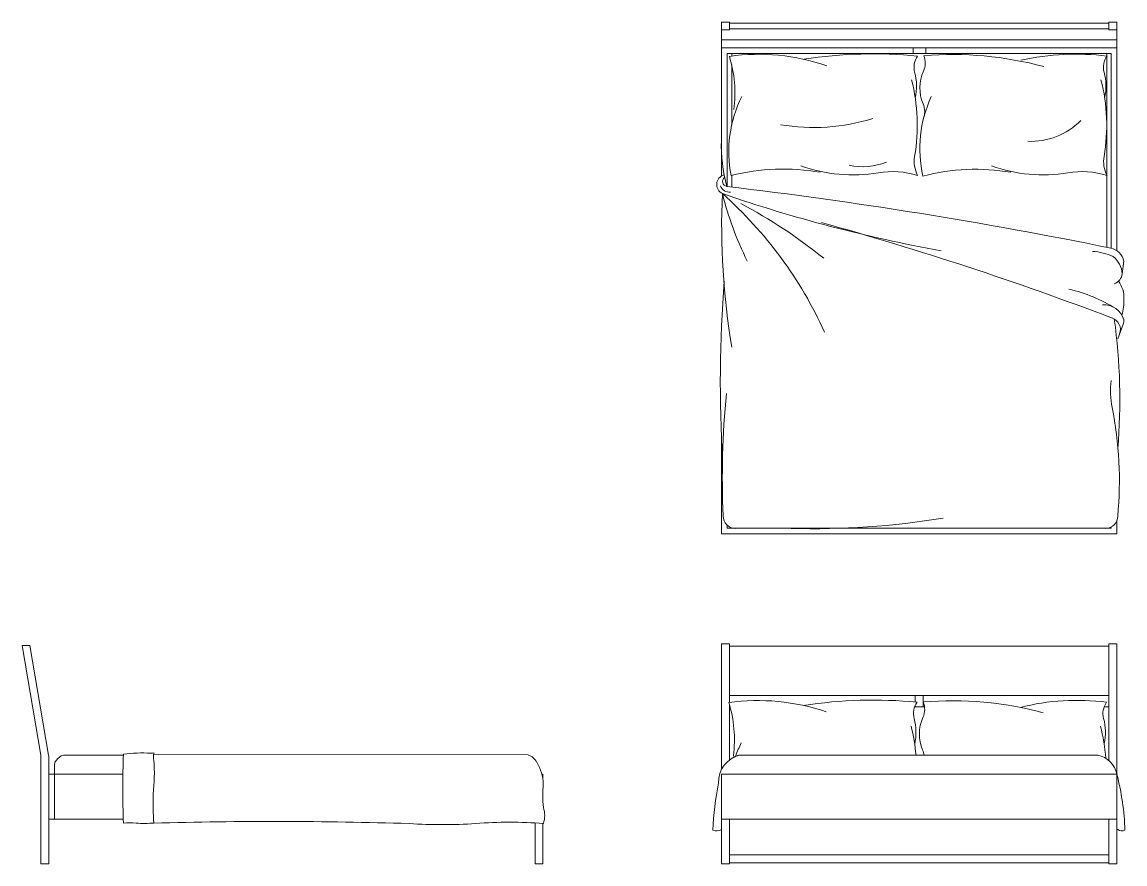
# Model space of a CAD drawing. Header units: millimetres. Extents: x 539 to 1677, y 709 to 1086.
# Drawn here: x 538.8 to 1029.9, y 710.8 to 1085.9 of the extents above; entities that cross this region are included whole.
import ezdxf

# ---------------------------------------------------------------- set-up
doc = ezdxf.new("R2010")
doc.units = ezdxf.units.MM
doc.layers.add('mobili', color=7, linetype='Continuous', lineweight=18)

msp = doc.modelspace()

# ---------------------------------------------------------------- linework, layer by layer
at = {"layer": 'mobili'}
for p, q in [((850.3, 1077.86), (850.3, 1085.86)), ((850.3, 1085.86), (853.8, 1085.86)), ((853.8, 1082.36), (853.8, 1085.86)), ((853.8, 1085.36), (1022.8, 1085.36)), ((1022.8, 1085.86), (1026.3, 1085.86)), ((1022.8, 1082.36), (1022.8, 1085.86)), ((1026.3, 1085.86), (1026.3, 1077.86)), ((850.3, 1082.36), (853.8, 1082.36)), ((853.8, 1082.86), (1022.8, 1082.86)), ((1026.3, 1082.36), (1022.8, 1082.36)), ((850.3, 1077.86), (850.3, 1017.33)), ((850.3, 1077.86), (1026.3, 1077.86)), ((1026.3, 1075.86), (1026.3, 1077.86)), ((1026.3, 983.98), (1026.3, 1075.86)), ((850.3, 1074.36), (1026.3, 1074.36)), ((852.8, 1071.86), (1023.8, 1071.86)), ((852.8, 1012.58), (852.8, 1071.86)), ((854.8, 1071.86), (854.8, 1070.73)), ((935.6, 1071.86), (935.6, 1074.36)), ((941.28, 1071.86), (941.28, 1074.36)), ((1021.8, 1070.73), (1021.8, 1071.86)), ((1023.8, 1071.86), (1023.8, 985.09)), ((854.8, 1066.74), (854.8, 1039.98)), ((1021.8, 985.5), (1021.8, 1070.55)), ((854.8, 1017.52), (854.8, 1012.34)), ((1029.1, 951.25), (1026.71, 944.76)), ((850.3, 898.49), (850.3, 857.86)), ((852.8, 860.36), (852.8, 861.65)), ((852.8, 860.36), (1023.8, 860.36)), ((854.8, 860.52), (854.8, 860.36)), ((1023.8, 860.91), (1023.8, 860.36)), ((1026.3, 857.86), (1026.3, 863.67)), ((850.3, 857.86), (1026.3, 857.86)), ((547.15, 759.17), (538.82, 808.04)), ((538.82, 808.04), (542.32, 808.04)), ((550.65, 759.17), (542.32, 808.04)), ((850.3, 752.94), (850.3, 808.76)), ((850.3, 808.76), (853.8, 808.76)), ((853.8, 808.76), (853.8, 782.7)), ((853.8, 807.76), (1022.8, 807.76)), ((1022.8, 756.79), (1022.8, 808.76)), ((1022.8, 808.76), (1026.3, 808.76)), ((1026.3, 808.76), (1026.3, 750.76)), ((853.8, 785.76), (1022.8, 785.76)), ((936.55, 785.76), (936.55, 782.87)), ((940.05, 785.76), (940.05, 780.76)), ((853.8, 781.76), (853.8, 757.08)), ((936.55, 781.44), (936.55, 780.76)), ((936.27, 780.76), (940.67, 780.76)), ((1020.62, 780.76), (1022.8, 780.76)), ((547.23, 758.33), (547.23, 750.76)), ((550.73, 750.76), (550.73, 758.33)), ((558.23, 759.26), (583.91, 759.26)), ((597.53, 759.69), (764.24, 759.39)), ((855.54, 758.99), (855.96, 758.37)), ((858.5, 759.26), (932.13, 759.26)), ((932.13, 759.26), (1017.8, 759.26)), ((553.23, 750.76), (553.23, 754.26)), ((547.23, 710.76), (547.23, 750.76)), ((550.73, 750.76), (553.23, 750.76)), ((550.73, 730.76), (550.73, 750.76)), ((553.23, 750.76), (553.23, 730.76)), ((553.23, 750.76), (583.72, 750.76)), ((552.73, 730.76), (550.73, 730.76)), ((550.73, 730.76), (550.73, 710.76)), ((553.23, 730.76), (552.73, 730.76)), ((583.87, 730.76), (553.23, 730.76)), ((850.3, 730.76), (850.3, 710.76)), ((853.8, 710.76), (853.8, 730.76)), ((1022.8, 710.76), (1022.8, 730.76)), ((1026.3, 730.76), (1026.3, 710.76)), ((1022.8, 714.76), (853.8, 714.76)), ((550.73, 710.76), (547.23, 710.76)), ((850.3, 710.76), (853.8, 710.76)), ((853.8, 711.26), (1022.8, 711.26)), ((1026.3, 710.76), (1022.8, 710.76))]:
    msp.add_line(p, q, dxfattribs=at)
for points in [[(1029.46, 979.36), (1028.72, 973.69)], [(770.73, 748.39), (770.73, 750.76), (770.25, 750.76)], [(850.3, 750.76), (850.3, 730.76), (1026.3, 730.76), (1026.3, 750.76), (850.3, 750.76)], [(770.73, 739.09), (770.73, 743.88)], [(770.73, 728.74), (770.73, 710.76), (767.23, 710.76), (767.23, 729)]]:
    msp.add_lwpolyline(points, dxfattribs=at)
for centre, radius, start, end in [((866.78, 978.14), 93.35, 71.0292, 98.0146), ((800.79, 1054.19), 55.45, 352.4611, 17.1991), ((917.87, 873.01), 198.69, 84.3095, 98.9414), ((944.55, 1065.72), 8.58, 144.3788, 195.1988), ((932.12, 1067.6), 8.84, 335.7877, 21.7124), ((953.08, 915.35), 156.04, 74.8925, 94.682), ((1008.25, 957.03), 114.51, 83.1414, 102.4248), ((1028.9, 1065.72), 8.58, 144.3788, 195.1988), ((913.36, 1057.25), 23.74, 347.312, 15.1988), ((956.75, 1056.52), 18.16, 155.7877, 202.8808), ((997.71, 1057.25), 23.74, 347.312, 15.1988), ((854.99, 1039.81), 82.44, 350.3711, 14.26), ((939.34, 1039.81), 82.44, 350.3711, 14.26), ((908.07, 1028.14), 54.56, 153.3319, 191.2891), ((993.39, 1029.56), 54.82, 155.118, 192.9862), ((931.52, 1045.88), 9.22, 339.0161, 22.8808), ((891.29, 1127.87), 88.99, 260.432, 287.2702), ((987.85, 1064.33), 31.64, 267.8295, 315.0098), ((925.76, 1031.56), 75.59, 178.7802, 194.5218), ((908.83, 1087.96), 70.16, 250.6572, 279.2501), ((913.21, 1048.98), 27.58, 257.148, 292.3825), ((949.87, 1023.71), 13.8, 170.3711, 206.9649), ((993.36, 1085.84), 68.04, 250.3559, 279.3926), ((1034.22, 1023.71), 13.8, 170.3711, 206.9649), ((852.64, 1013.46), 4.52, 106.3005, 243.9382), ((853.05, 1014.84), 2.28, 129.3958, 258.1256), ((877.83, 924.84), 95.5, 80.1438, 104.1009), ((926.22, 981.76), 37.46, 72.3598, 99.3926), ((963.42, 927.2), 93.05, 80.3266, 104.5973), ((1010.57, 981.76), 37.46, 72.3598, 99.3926), ((853.95, 1014.55), 4.52, 202.6052, 274.4989), ((610.09, -1042.92), 2069.78, 78.47703, 83.27201), ((1177.49, 995.1), 327.16, 177.4941, 189.5094), ((728.71, 871.8), 183.86, 24.3833, 48.4532), ((1065.91, 1634.44), 661.06, 250.99687, 259.72796), ((997.75, 1046.6), 151.73, 194.1894, 206.3096), ((751.21, 801.88), 229.88, 51.0376, 62.0856), ((492.84, -443.86), 1495.44, 69.18683, 74.40799), ((1013.91, 958.11), 25.62, 65.0339, 86.464), ((1022.01, 977.66), 7.64, 12.8827, 78.3869), ((1017.7, 972.79), 11.06, 4.6849, 50.5984), ((1023.27, 974.39), 5.5, 290.2052, 352.6613), ((1457.92, 924.76), 608.18, 175.6972, 183.22298), ((1017.69, 963.15), 11.77, 356.6017, 37.7302), ((989.26, 899.73), 68.93, 58.0112, 76.8651), ((1020.52, 950.6), 9.27, 15.902, 93.8398), ((1023.31, 954.03), 4.85, 50.1215, 59.2976), ((1005.66, 961.68), 23.79, 344.2384, 1.8494), ((1022.4, 948.85), 5.46, 339.7541, 70.6724), ((766.26, 917.73), 261.38, 355.1753, 7.8765), ((1023.98, 953.14), 5.46, 339.7541, 360), ((1023.98, 953.14), 5.46, 339.7541, 360), ((1059.86, 921.34), 36.4, 172.4747, 191.3425), ((1246.95, 882.51), 396.33, 174.5127, 182.4265), ((860.42, 881.33), 167.01, 354.639, 11.3425), ((856.43, 865.73), 5.46, 180, 270), ((891.61, 1208.35), 348.23, 268.3066, 279.4832), ((1021.25, 865.73), 5.46, 270, 360), ((866.55, 690.22), 93.35, 71.0292, 98.0146), ((800.56, 766.26), 55.45, 352.4611, 17.1991), ((917.65, 585.08), 198.69, 84.3095, 98.9414), ((944.32, 777.8), 8.58, 144.3788, 195.1988), ((931.9, 779.68), 8.84, 335.7877, 21.7124), ((952.85, 627.43), 156.04, 74.8925, 94.682), ((1008.5, 682.44), 101.22, 82.5065, 104.4188), ((1028.67, 777.8), 8.58, 144.3788, 195.1988), ((956.52, 768.6), 18.16, 155.7877, 202.8808), ((854.76, 751.89), 82.44, 5.1279, 14.26), ((913.13, 769.32), 23.74, 347.312, 15.1988), ((939.11, 751.89), 82.44, 4.1596, 14.26), ((999.52, 769.62), 21.7, 346.2048, 15.8577), ((907.84, 740.22), 54.56, 153.3319, 159.9786), ((931.3, 757.95), 9.22, 8.1224, 22.8808), ((542.23, 758.33), 5, 0, 9.6824), ((545.73, 758.33), 5, 0, 9.6824), ((558.23, 754.26), 5, 90, 180), ((1058.18, 744.31), 474.5, 178.1468, 181.8532), ((592.4, 697.4), 62.82, 86.5941, 97.747), ((596.62, 762.76), 2.69, 259.4196, 288.8789), ((517.26, 751.1), 80.47, 353.4481, 4.1961), ((604.93, 758.66), 7.6, 174.0198, 193.0481), ((596.53, 759.97), 0.989, 328.1121, 14.099), ((761.81, 752.88), 6.95, 26.9519, 69.56), ((861.19, 747.29), 12.27, 102.7017, 182.2301), ((858.8, 754.26), 5, 90, 124.6293), ((1015.65, 748.6), 10.87, 11.4241, 78.5759), ((751.02, 745.69), 19.89, 1.9234, 31.3469), ((976.92, 720.71), 130.61, 168.4724, 177.7838), ((914.68, 721.93), 115.28, 1.9036, 14.4802), ((737.94, 738.8), 140.77, 178.7323, 184.0083), ((822.72, 741.49), 52.05, 174.6342, 186.1336), ((759.88, 732.33), 11.65, 341.9734, 17.9661), ((586.63, 695.91), 33.16, 84.8205, 94.6711), ((593.35, 795.71), 66.88, 266.7998, 273.5669), ((650.7, -1249.99), 1979.67, 88.24733, 91.53933), ((726.2, 968.41), 240.12, 266.4295, 273.4959), ((755.84, 547.92), 181.44, 85.2197, 94.7438), ((847.94, 731.01), 5.47, 253.6165, 295.5696), ((1024.04, 720.69), 6, 63.8522, 67.809), ((1028.61, 729.16), 3.63, 238.0016, 290.8677)]:
    msp.add_arc(centre, radius, start, end, dxfattribs=at)

doc.saveas('drawing.dxf')
